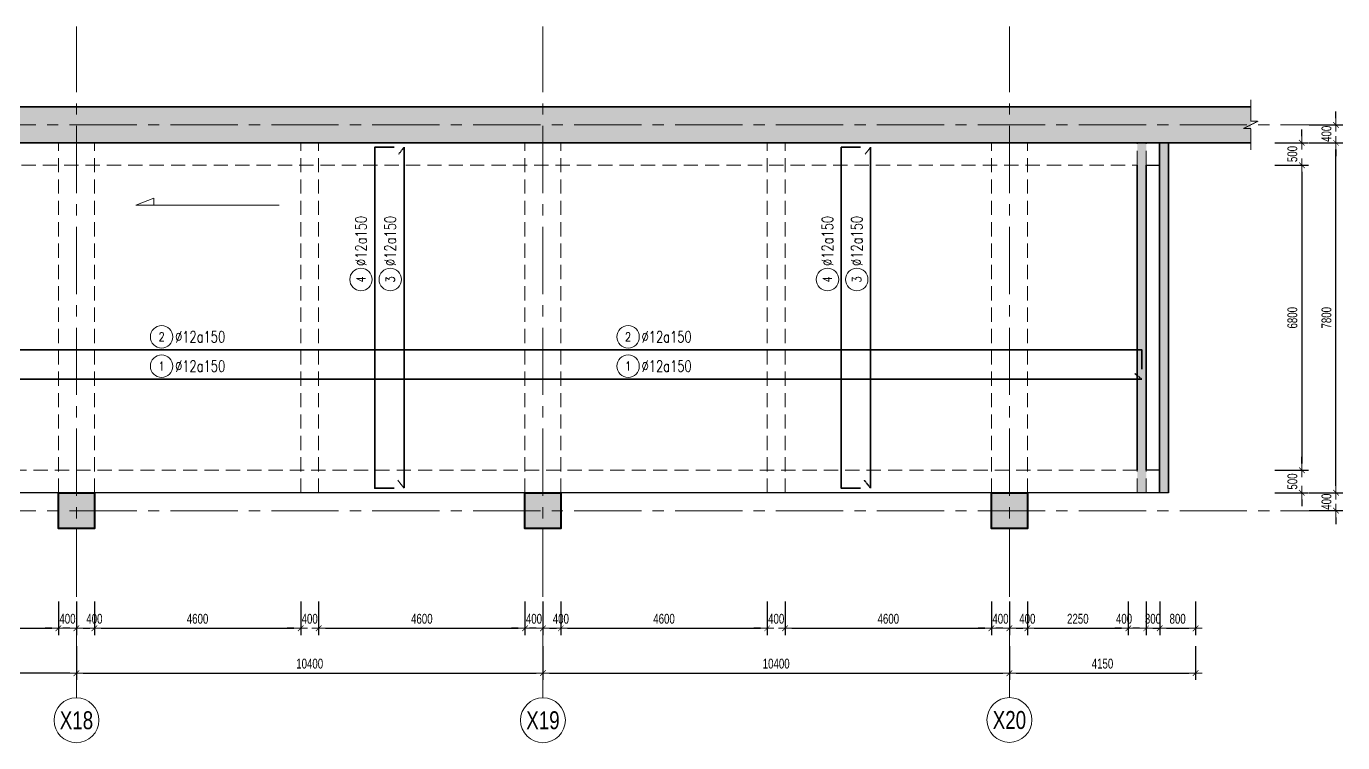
# Model space of a CAD drawing. Header units: millimetres. Extents: x -172050 to 1089997, y 452920 to 1051687.
# Drawn here: x 435068 to 464415, y 498538 to 514506 of the extents above; entities that cross this region are included whole.
import ezdxf
from ezdxf.enums import TextEntityAlignment as Align

# ---------------------------------------------------------------- set-up
doc = ezdxf.new("R2010")
doc.units = ezdxf.units.MM
doc.header["$MEASUREMENT"] = 0
for name, pattern in [('_DASH', [0.6, 0.4, -0.2]), ('CENTER2', [1.125, 0.75, -0.125, 0.125, -0.125]), ('HIDDEN2', [4.7625, 3.175, -1.5875]), ('POD_Grid$0$CENTER2', [1.125, 0.75, -0.125, 0.125, -0.125])]:
    doc.linetypes.add(name, pattern=pattern)
doc.layers.get('Defpoints').update_dxf_attribs({"color": 151, "lineweight": 9})
doc.layers.add('-L-A_OUTLINE', color=2, linetype='Continuous')
for name, color, linetype, lineweight in [('kata_thep - H', 4, 'Continuous', 35), ('NDC_S-COLUMN', 4, 'Continuous', 40), ('NDC_S_ANNO', 7, 'Continuous', 20), ('NDC_S_AXIS', 5, 'CENTER2', 13), ('NDC_S_BEAM', 3, 'HIDDEN2', 20), ('NDC_S_DIM', 1, 'Continuous', 15), ('NDC_S_HATCH COLUMN AND WALL', 251, 'Continuous', 13), ('NDC_S_HATCH MATERIAL', 8, 'Continuous', 13), ('NDC_S_SYMBOL', 1, 'Continuous', 15), ('NDC_S_TEXT SYMBOL', 7, 'Continuous', 20), ('NDC_S_VN TEXT', 7, 'Continuous', 20), ('OF_Diaphram wall$0$NDC_S_WALL', 6, 'Continuous', 35), ('POD_Grid$0$NDC_S_AXIS', 5, 'POD_Grid$0$CENTER2', 13)]:
    doc.layers.add(name, color=color, linetype=linetype, lineweight=lineweight)
doc.styles.add('NDC_ANNO', font='', dxfattribs={"width": 0.8})
doc.styles.add('NDC_DIM', font='', dxfattribs={"width": 0.75})
doc.styles.add('NDC_EN TXT', font='romans.shx', dxfattribs={"width": 0.8})
doc.styles.get('NDC_ANNO').set_extended_font_data('Dotum')
doc.styles.get('NDC_DIM').set_extended_font_data('Dotum')
doc.dimstyles.new('NDC_dim_100', dxfattribs={"dimscale": 100, "dimtxt": 2.2, "dimasz": 1.5, "dimexe": 1.5, "dimexo": 2.5, "dimgap": 1, "dimtad": 1, "dimdec": 0, "dimzin": 0, "dimdsep": 46, "dimtxsty": 'NDC_DIM', "dimblk": 'DIMMARK', "dimcen": 0.09, "dimdle": 1.2, "dimclrd": 1, "dimclre": 1, "dimclrt": 3, "dimadec": 0, "dimazin": 0, "dimtfac": 1, "dimtdec": 0, "dimtix": 1, "dimtofl": 0, "dimtmove": 0, "dimatfit": 3, "dimfxl": 6, "dimfxlon": 1, "dimtolj": 1, "dimtzin": 0, "dimarcsym": 0})

# ---------------------------------------------------------------- blocks, each defined once
blk = doc.blocks.new('cot')
at = {"layer": 'NDC_S_HATCH COLUMN AND WALL', "ltscale": 0.005}
h = blk.add_hatch(color=256, dxfattribs=at)
h.dxf.hatch_style = 1
h.paths.add_polyline_path([(-0.5, 0.5), (0.5, 0.5), (0.5, -0.5), (-0.5, -0.5)])
at = {"layer": 'NDC_S-COLUMN', "ltscale": 0.005}
blk.add_lwpolyline([(-0.5, 0.5), (0.5, 0.5), (0.5, -0.5), (-0.5, -0.5)], close=True, dxfattribs=at)
blk = doc.blocks.new('RAMP2')
at = {"layer": 'NDC_S_HATCH MATERIAL'}
h = blk.add_hatch(dxfattribs=at)
h.set_pattern_fill('BT-01', color=252, scale=30, style=0, pattern_type=2)
h.set_pattern_definition([(50, (-683920.63, 519462.13), (215.178055, -18.82564), [22.5, -247.5]), (355, (-683920.63, 519462.13), (-41.6254, 225.65764), [18, -198]), (100.4514, (-683902.7, 519460.56), (173.552815, 206.831863), [19.122057, -210.342634]), (46.1842, (-683920.63, 519522.13), (320.172315, -49.655704), [33.75, -371.25]), (96.6356, (-683893.95, 519518), (280.39881, 292.23536), [28.68309, -315.5139]), (351.1842, (-683920.63, 519522.13), (280.39858, 292.23558), [27, -297]), (21, (-683890.63, 519507.13), (179.072116, -120.785667), [22.5, -247.5]), (326, (-683890.63, 519507.13), (72.9946, 217.545014), [18, -198]), (71.4514, (-683875.7, 519497.06), (252.06679, 96.75915), [19.122057, -210.342634]), (37.5, (-683920.63, 519462.13), (3.6479566, 99.868156), [0, -195.6, 0, -201, 0, -198.75]), (7.5, (-683920.63, 519462.13), (78.920861, 118.323514), [0, -114.6, 0, -191.1, 0, -75.75]), (327.5, (-683987.53, 519462.13), (160.146731, -6.7664615), [0, -75, 0, -234, 0, -310.5]), (317.5, (-684017.53, 519462.13), (174.95585, 30.031495), [0, -97.5, 0, -155.4, 0, -220.5]), (45, (-683920.63, 519462.13), (-90.156115, 90.156115), []), (45, (-683920.63, 519498.88), (-90.156115, 90.156115), [])])
h.paths.add_polyline_path([(218414, 386969), (218414, 386649), (256468, 386649), (256468, 387449), (218414, 387449), (218414, 387129), (218574, 387129), (218254, 386969)])
at = {"layer": 'NDC_S_HATCH MATERIAL', "ltscale": 100}
h = blk.add_hatch(dxfattribs=at)
h.set_pattern_fill('BT-01', color=252, scale=30, style=0, pattern_type=2)
h.set_pattern_definition([(50, (-205895.6, -145220.12), (215.178055, -18.82564), [22.5, -247.5]), (355, (-205895.6, -145220.12), (-41.6254, 225.65764), [18, -198]), (100.4514, (-205877.66, -145221.69), (173.552815, 206.83186), [19.12206, -210.342634]), (46.1842, (-205895.6, -145160.12), (320.17231, -49.6557), [33.75, -371.25]), (96.6356, (-205868.9, -145164.26), (280.39881, 292.23536), [28.68309, -315.5139]), (351.1842, (-205895.6, -145160.12), (280.39858, 292.23558), [27, -297]), (21, (-205865.6, -145175.12), (179.072116, -120.785667), [22.5, -247.5]), (326, (-205865.6, -145175.12), (72.9946, 217.545014), [18, -198]), (71.4514, (-205850.67, -145185.19), (252.06679, 96.75915), [19.12206, -210.342634]), (37.5, (-205895.59, -145220.12), (3.647957, 99.868156), [0, -195.6, 0, -201, 0, -198.75]), (7.5, (-205895.59, -145220.12), (78.920861, 118.323514), [0, -114.6, 0, -191.1, 0, -75.75]), (327.5, (-205962.49, -145220.12), (160.146731, -6.7664615), [0, -75, 0, -234, 0, -310.5]), (317.5, (-205992.5, -145220.12), (174.95585, 30.031495), [0, -97.5, 0, -155.4, 0, -220.5]), (45, (-205895.59, -145220.12), (-90.156115, 90.156115), []), (45, (-205895.59, -145183.37), (-90.156115, 90.156115), [])])
h.paths.add_polyline_path([(254139, 386149), (254139, 386649), (253939, 386649), (253939, 386149), (253939, 379349), (253939, 378849), (254139, 378849), (254139, 379349)])
h = blk.add_hatch(dxfattribs=at)
h.set_pattern_fill('BT-01', color=252, scale=30, style=0, pattern_type=2)
h.set_pattern_definition([(50, (-205396.65, -145220.12), (215.178055, -18.82564), [22.5, -247.5]), (355, (-205396.65, -145220.12), (-41.6254, 225.65764), [18, -198]), (100.4514, (-205378.71, -145221.69), (173.552815, 206.83186), [19.12206, -210.342634]), (46.1842, (-205396.65, -145160.12), (320.17231, -49.6557), [33.75, -371.25]), (96.6356, (-205369.97, -145164.26), (280.39881, 292.23536), [28.68309, -315.5139]), (351.1842, (-205396.65, -145160.12), (280.39858, 292.23558), [27, -297]), (21, (-205366.65, -145175.12), (179.072116, -120.785667), [22.5, -247.5]), (326, (-205366.65, -145175.12), (72.9946, 217.545014), [18, -198]), (71.4514, (-205351.72, -145185.19), (252.06679, 96.75915), [19.12206, -210.342634]), (37.5, (-205396.65, -145220.12), (3.647957, 99.868156), [0, -195.6, 0, -201, 0, -198.75]), (7.5, (-205396.65, -145220.12), (78.920861, 118.323514), [0, -114.6, 0, -191.1, 0, -75.75]), (327.5, (-205463.55, -145220.12), (160.146731, -6.7664615), [0, -75, 0, -234, 0, -310.5]), (317.5, (-205493.55, -145220.12), (174.95585, 30.031495), [0, -97.5, 0, -155.4, 0, -220.5]), (45, (-205396.65, -145220.12), (-90.156115, 90.156115), []), (45, (-205396.65, -145183.37), (-90.156115, 90.156115), [])])
h.paths.add_polyline_path([(254638, 386149), (254638, 386649), (254438, 386649), (254438, 386149), (254438, 379349), (254438, 378849), (254638, 378849), (254638, 379349)])
at = {"layer": '-L-A_OUTLINE'}
for points in [[(219539, 386649), (254639, 386649), (254639, 378849), (219539, 378849)], [(254139, 386149), (254439, 386149), (254439, 379349), (254139, 379349)]]:
    blk.add_lwpolyline(points, close=True, dxfattribs=at)
at = {"layer": 'NDC_S_BEAM', "ltscale": 100}
for p, q in [((219539, 386649), (253939, 386649)), ((229889, 378849), (229889, 386649)), ((230689, 378849), (230689, 386649)), ((235289, 378849), (235289, 386649)), ((235689, 378849), (235689, 386649)), ((240289, 378849), (240289, 386649)), ((241089, 378849), (241089, 386649)), ((245689, 378849), (245689, 386649)), ((246089, 378849), (246089, 386649)), ((250689, 378849), (250689, 386649)), ((251489, 378849), (251489, 386649)), ((253939, 386149), (253939, 386649)), ((254139, 386149), (254139, 386649)), ((219539, 386149), (253939, 386149)), ((253939, 379349), (219539, 379349)), ((253939, 378849), (253939, 379349)), ((254139, 378849), (254139, 379349)), ((253939, 378849), (219539, 378849))]:
    blk.add_line(p, q, dxfattribs=at)
at = {"layer": 'NDC_S_BEAM', "ltscale": 200}
blk.add_line((254939, 386649), (256251, 386649), dxfattribs=at)
at = {"layer": 'NDC_S_BEAM'}
blk.add_lwpolyline([(256468, 387609), (256468, 387129), (256628, 387129), (256308, 386969), (256468, 386969), (256468, 386489)], dxfattribs=at)
at = {"layer": 'OF_Diaphram wall$0$NDC_S_WALL', "ltscale": 200}
for p, q in [((218414, 387449), (256469, 387449)), ((254439, 378849), (254439, 386649)), ((254639, 378849), (254639, 386649)), ((253939, 379349), (253939, 386149)), ((254139, 379349), (254139, 386149))]:
    blk.add_line(p, q, dxfattribs=at)
blk.add_lwpolyline([(256468, 386649), (218414, 386649)], dxfattribs=at)
at = {"layer": 'POD_Grid$0$NDC_S_AXIS', "ltscale": 2000}
for p, q in [((230289, 374278), (230289, 389245)), ((240689, 374278), (240689, 389245)), ((251089, 374278), (251089, 389245)), ((216635, 387049), (258124, 387049)), ((216635, 378449), (258124, 378449))]:
    blk.add_line(p, q, dxfattribs=at)
at = {"xscale": 800, "yscale": 800}
for p in [(230289, 378449), (240689, 378449), (251089, 378449)]:
    blk.add_blockref('cot', p, dxfattribs=at)
blk = doc.blocks.new('DIMMARK')
at = {"layer": 'NDC_S_DIM', "color": 1}
blk.add_line((-1.5, 0), (1, 0), dxfattribs=at)
at = {"layer": 'NDC_S_DIM', "color": 2, "const_width": 0.1}
blk.add_lwpolyline([(-0.42, -0.42), (0.42, 0.42)], dxfattribs=at)
blk = doc.blocks.new('*D267')
at = {"layer": 'Defpoints', "color": 0, "transparency": 16777216}
for p in [(436185, 503814), (446585, 503014), (446585, 500088)]:
    blk.add_point(p, dxfattribs=at)
at = {"layer": 'NDC_S_DIM', "color": 1, "lineweight": -2, "transparency": 16777216}
for p, q in [((436185, 500688), (436185, 499938)), ((446585, 500688), (446585, 499938)), ((436335, 500088), (446435, 500088))]:
    blk.add_line(p, q, dxfattribs=at)
at = {"layer": 'NDC_S_DIM', "color": 1, "lineweight": -2, "transparency": 16777216, "xscale": 150, "yscale": 150, "zscale": 150, "rotation": 180}
blk.add_blockref('DIMMARK', (436185, 500088), dxfattribs=at)
at = {"layer": 'NDC_S_DIM', "color": 1, "lineweight": -2, "transparency": 16777216, "xscale": 150, "yscale": 150, "zscale": 150}
blk.add_blockref('DIMMARK', (446585, 500088), dxfattribs=at)
at = {"layer": 'NDC_S_DIM', "color": 3, "transparency": 16777216, "insert": (441385, 500299), "char_height": 220, "attachment_point": 5, "style": 'NDC_DIM'}
blk.add_mtext('\\A1;10400', dxfattribs=at)
blk = doc.blocks.new('*D268')
at = {"layer": 'Defpoints', "color": 0, "transparency": 16777216}
for p in [(446585, 503014), (456985, 503014), (456985, 500088)]:
    blk.add_point(p, dxfattribs=at)
at = {"layer": 'NDC_S_DIM', "color": 1, "lineweight": -2, "transparency": 16777216}
for p, q in [((446585, 500688), (446585, 499938)), ((456985, 500688), (456985, 499938)), ((446735, 500088), (456835, 500088))]:
    blk.add_line(p, q, dxfattribs=at)
at = {"layer": 'NDC_S_DIM', "color": 1, "lineweight": -2, "transparency": 16777216, "xscale": 150, "yscale": 150, "zscale": 150, "rotation": 180}
blk.add_blockref('DIMMARK', (446585, 500088), dxfattribs=at)
at = {"layer": 'NDC_S_DIM', "color": 1, "lineweight": -2, "transparency": 16777216, "xscale": 150, "yscale": 150, "zscale": 150}
blk.add_blockref('DIMMARK', (456985, 500088), dxfattribs=at)
at = {"layer": 'NDC_S_DIM', "color": 3, "transparency": 16777216, "insert": (451785, 500299), "char_height": 220, "attachment_point": 5, "style": 'NDC_DIM'}
blk.add_mtext('\\A1;10400', dxfattribs=at)
blk = doc.blocks.new('*U165')
at = {"layer": 'NDC_S_SYMBOL'}
blk.add_line((0, 5), (0, 9), dxfattribs=at)
blk.add_circle((0, 0), 5, dxfattribs=at)
at = {"layer": 'NDC_S_TEXT SYMBOL', "color": 7, "style": 'NDC_ANNO', "width": 0.8}
blk.add_attdef('GRID', text='', height=4, dxfattribs=at).set_placement((0, 0), align=Align.MIDDLE)
blk = doc.blocks.new('*D286')
at = {"layer": 'Defpoints', "color": 0, "transparency": 16777216}
for p in [(436185, 503814), (425785, 503310), (425785, 500088)]:
    blk.add_point(p, dxfattribs=at)
at = {"layer": 'NDC_S_DIM', "color": 1, "lineweight": -2, "transparency": 16777216}
for p, q in [((425785, 500688), (425785, 499938)), ((436185, 500688), (436185, 499938)), ((436035, 500088), (425935, 500088))]:
    blk.add_line(p, q, dxfattribs=at)
at = {"layer": 'NDC_S_DIM', "color": 1, "lineweight": -2, "transparency": 16777216, "xscale": 150, "yscale": 150, "zscale": 150, "rotation": 180}
blk.add_blockref('DIMMARK', (425785, 500088), dxfattribs=at)
at = {"layer": 'NDC_S_DIM', "color": 1, "lineweight": -2, "transparency": 16777216, "xscale": 150, "yscale": 150, "zscale": 150}
blk.add_blockref('DIMMARK', (436185, 500088), dxfattribs=at)
at = {"layer": 'NDC_S_DIM', "color": 3, "transparency": 16777216, "insert": (430985, 500299), "char_height": 220, "attachment_point": 5, "style": 'NDC_DIM'}
blk.add_mtext('\\A1;10400', dxfattribs=at)
blk = doc.blocks.new('*D287')
at = {"layer": 'Defpoints', "color": 0, "transparency": 16777216}
for p in [(461135, 504110), (456985, 503014), (461135, 500088)]:
    blk.add_point(p, dxfattribs=at)
at = {"layer": 'NDC_S_DIM', "color": 1, "lineweight": -2, "transparency": 16777216}
for p, q in [((456985, 500688), (456985, 499938)), ((461135, 500688), (461135, 499938)), ((457135, 500088), (460985, 500088))]:
    blk.add_line(p, q, dxfattribs=at)
at = {"layer": 'NDC_S_DIM', "color": 1, "lineweight": -2, "transparency": 16777216, "xscale": 150, "yscale": 150, "zscale": 150, "rotation": 180}
blk.add_blockref('DIMMARK', (456985, 500088), dxfattribs=at)
at = {"layer": 'NDC_S_DIM', "color": 1, "lineweight": -2, "transparency": 16777216, "xscale": 150, "yscale": 150, "zscale": 150}
blk.add_blockref('DIMMARK', (461135, 500088), dxfattribs=at)
at = {"layer": 'NDC_S_DIM', "color": 3, "transparency": 16777216, "insert": (459060, 500299), "char_height": 220, "attachment_point": 5, "style": 'NDC_DIM'}
blk.add_mtext('\\A1;4150', dxfattribs=at)
blk = doc.blocks.new('*D269')
at = {"layer": 'Defpoints', "color": 0, "transparency": 16777216}
for p in [(431210, 504610), (435785, 504610), (435785, 501088)]:
    blk.add_point(p, dxfattribs=at)
at = {"layer": 'NDC_S_DIM', "color": 1, "lineweight": -2, "transparency": 16777216}
for p, q in [((431210, 501688), (431210, 500938)), ((435785, 501688), (435785, 500938)), ((431360, 501088), (435635, 501088))]:
    blk.add_line(p, q, dxfattribs=at)
at = {"layer": 'NDC_S_DIM', "color": 1, "lineweight": -2, "transparency": 16777216, "xscale": 150, "yscale": 150, "zscale": 150, "rotation": 180}
blk.add_blockref('DIMMARK', (431210, 501088), dxfattribs=at)
at = {"layer": 'NDC_S_DIM', "color": 1, "lineweight": -2, "transparency": 16777216, "xscale": 150, "yscale": 150, "zscale": 150}
blk.add_blockref('DIMMARK', (435785, 501088), dxfattribs=at)
at = {"layer": 'NDC_S_DIM', "color": 3, "transparency": 16777216, "insert": (433497, 501299), "char_height": 220, "attachment_point": 5, "style": 'NDC_DIM'}
blk.add_mtext('\\A1;4575', dxfattribs=at)
blk = doc.blocks.new('*D270')
at = {"layer": 'Defpoints', "color": 0, "transparency": 16777216}
for p in [(435785, 504610), (436185, 504610), (436185, 501088)]:
    blk.add_point(p, dxfattribs=at)
at = {"layer": 'NDC_S_DIM', "color": 1, "lineweight": -2, "transparency": 16777216}
for p, q in [((435785, 501688), (435785, 500938)), ((436185, 501688), (436185, 500938)), ((435635, 501088), (435485, 501088)), ((436335, 501088), (436485, 501088))]:
    blk.add_line(p, q, dxfattribs=at)
at = {"layer": 'NDC_S_DIM', "color": 1, "lineweight": -2, "transparency": 16777216, "xscale": 150, "yscale": 150, "zscale": 150}
blk.add_blockref('DIMMARK', (435785, 501088), dxfattribs=at)
at = {"layer": 'NDC_S_DIM', "color": 1, "lineweight": -2, "transparency": 16777216, "xscale": 150, "yscale": 150, "zscale": 150, "rotation": 180}
blk.add_blockref('DIMMARK', (436185, 501088), dxfattribs=at)
at = {"layer": 'NDC_S_DIM', "color": 3, "transparency": 16777216, "insert": (435985, 501299), "char_height": 220, "attachment_point": 5, "style": 'NDC_DIM'}
blk.add_mtext('\\A1;400', dxfattribs=at)
blk = doc.blocks.new('*D271')
at = {"layer": 'Defpoints', "color": 0, "transparency": 16777216}
for p in [(436185, 504610), (436585, 504610), (436585, 501088)]:
    blk.add_point(p, dxfattribs=at)
at = {"layer": 'NDC_S_DIM', "color": 1, "lineweight": -2, "transparency": 16777216}
for p, q in [((436185, 501688), (436185, 500938)), ((436585, 501688), (436585, 500938)), ((436035, 501088), (435885, 501088)), ((436735, 501088), (436885, 501088))]:
    blk.add_line(p, q, dxfattribs=at)
at = {"layer": 'NDC_S_DIM', "color": 1, "lineweight": -2, "transparency": 16777216, "xscale": 150, "yscale": 150, "zscale": 150}
blk.add_blockref('DIMMARK', (436185, 501088), dxfattribs=at)
at = {"layer": 'NDC_S_DIM', "color": 1, "lineweight": -2, "transparency": 16777216, "xscale": 150, "yscale": 150, "zscale": 150, "rotation": 180}
blk.add_blockref('DIMMARK', (436585, 501088), dxfattribs=at)
at = {"layer": 'NDC_S_DIM', "color": 3, "transparency": 16777216, "insert": (436585, 501299), "char_height": 220, "attachment_point": 5, "style": 'NDC_DIM'}
blk.add_mtext('\\A1;400', dxfattribs=at)
blk = doc.blocks.new('*D272')
at = {"layer": 'Defpoints', "color": 0, "transparency": 16777216}
for p in [(436585, 504610), (441185, 504610), (441185, 501088)]:
    blk.add_point(p, dxfattribs=at)
at = {"layer": 'NDC_S_DIM', "color": 1, "lineweight": -2, "transparency": 16777216}
for p, q in [((436585, 501688), (436585, 500938)), ((441185, 501688), (441185, 500938)), ((436735, 501088), (441035, 501088))]:
    blk.add_line(p, q, dxfattribs=at)
at = {"layer": 'NDC_S_DIM', "color": 1, "lineweight": -2, "transparency": 16777216, "xscale": 150, "yscale": 150, "zscale": 150, "rotation": 180}
blk.add_blockref('DIMMARK', (436585, 501088), dxfattribs=at)
at = {"layer": 'NDC_S_DIM', "color": 1, "lineweight": -2, "transparency": 16777216, "xscale": 150, "yscale": 150, "zscale": 150}
blk.add_blockref('DIMMARK', (441185, 501088), dxfattribs=at)
at = {"layer": 'NDC_S_DIM', "color": 3, "transparency": 16777216, "insert": (438885, 501299), "char_height": 220, "attachment_point": 5, "style": 'NDC_DIM'}
blk.add_mtext('\\A1;4600', dxfattribs=at)
blk = doc.blocks.new('*D273')
at = {"layer": 'Defpoints', "color": 0, "transparency": 16777216}
for p in [(441185, 504610), (441585, 504610), (441585, 501088)]:
    blk.add_point(p, dxfattribs=at)
at = {"layer": 'NDC_S_DIM', "color": 1, "lineweight": -2, "transparency": 16777216}
for p, q in [((441185, 501688), (441185, 500938)), ((441585, 501688), (441585, 500938)), ((441035, 501088), (440885, 501088)), ((441735, 501088), (441885, 501088))]:
    blk.add_line(p, q, dxfattribs=at)
at = {"layer": 'NDC_S_DIM', "color": 1, "lineweight": -2, "transparency": 16777216, "xscale": 150, "yscale": 150, "zscale": 150}
blk.add_blockref('DIMMARK', (441185, 501088), dxfattribs=at)
at = {"layer": 'NDC_S_DIM', "color": 1, "lineweight": -2, "transparency": 16777216, "xscale": 150, "yscale": 150, "zscale": 150, "rotation": 180}
blk.add_blockref('DIMMARK', (441585, 501088), dxfattribs=at)
at = {"layer": 'NDC_S_DIM', "color": 3, "transparency": 16777216, "insert": (441385, 501299), "char_height": 220, "attachment_point": 5, "style": 'NDC_DIM'}
blk.add_mtext('\\A1;400', dxfattribs=at)
blk = doc.blocks.new('*D274')
at = {"layer": 'Defpoints', "color": 0, "transparency": 16777216}
for p in [(441585, 504610), (446185, 504610), (446185, 501088)]:
    blk.add_point(p, dxfattribs=at)
at = {"layer": 'NDC_S_DIM', "color": 1, "lineweight": -2, "transparency": 16777216}
for p, q in [((441585, 501688), (441585, 500938)), ((446185, 501688), (446185, 500938)), ((441735, 501088), (446035, 501088))]:
    blk.add_line(p, q, dxfattribs=at)
at = {"layer": 'NDC_S_DIM', "color": 1, "lineweight": -2, "transparency": 16777216, "xscale": 150, "yscale": 150, "zscale": 150, "rotation": 180}
blk.add_blockref('DIMMARK', (441585, 501088), dxfattribs=at)
at = {"layer": 'NDC_S_DIM', "color": 1, "lineweight": -2, "transparency": 16777216, "xscale": 150, "yscale": 150, "zscale": 150}
blk.add_blockref('DIMMARK', (446185, 501088), dxfattribs=at)
at = {"layer": 'NDC_S_DIM', "color": 3, "transparency": 16777216, "insert": (443885, 501299), "char_height": 220, "attachment_point": 5, "style": 'NDC_DIM'}
blk.add_mtext('\\A1;4600', dxfattribs=at)
blk = doc.blocks.new('*D275')
at = {"layer": 'Defpoints', "color": 0, "transparency": 16777216}
for p in [(446185, 504610), (446585, 504610), (446585, 501088)]:
    blk.add_point(p, dxfattribs=at)
at = {"layer": 'NDC_S_DIM', "color": 1, "lineweight": -2, "transparency": 16777216}
for p, q in [((446185, 501688), (446185, 500938)), ((446585, 501688), (446585, 500938)), ((446035, 501088), (445885, 501088)), ((446735, 501088), (446885, 501088))]:
    blk.add_line(p, q, dxfattribs=at)
at = {"layer": 'NDC_S_DIM', "color": 1, "lineweight": -2, "transparency": 16777216, "xscale": 150, "yscale": 150, "zscale": 150}
blk.add_blockref('DIMMARK', (446185, 501088), dxfattribs=at)
at = {"layer": 'NDC_S_DIM', "color": 1, "lineweight": -2, "transparency": 16777216, "xscale": 150, "yscale": 150, "zscale": 150, "rotation": 180}
blk.add_blockref('DIMMARK', (446585, 501088), dxfattribs=at)
at = {"layer": 'NDC_S_DIM', "color": 3, "transparency": 16777216, "insert": (446385, 501299), "char_height": 220, "attachment_point": 5, "style": 'NDC_DIM'}
blk.add_mtext('\\A1;400', dxfattribs=at)
blk = doc.blocks.new('*D276')
at = {"layer": 'Defpoints', "color": 0, "transparency": 16777216}
for p in [(446585, 504610), (446985, 504610), (446985, 501088)]:
    blk.add_point(p, dxfattribs=at)
at = {"layer": 'NDC_S_DIM', "color": 1, "lineweight": -2, "transparency": 16777216}
for p, q in [((446585, 501688), (446585, 500938)), ((446985, 501688), (446985, 500938)), ((446435, 501088), (446285, 501088)), ((447135, 501088), (447285, 501088))]:
    blk.add_line(p, q, dxfattribs=at)
at = {"layer": 'NDC_S_DIM', "color": 1, "lineweight": -2, "transparency": 16777216, "xscale": 150, "yscale": 150, "zscale": 150}
blk.add_blockref('DIMMARK', (446585, 501088), dxfattribs=at)
at = {"layer": 'NDC_S_DIM', "color": 1, "lineweight": -2, "transparency": 16777216, "xscale": 150, "yscale": 150, "zscale": 150, "rotation": 180}
blk.add_blockref('DIMMARK', (446985, 501088), dxfattribs=at)
at = {"layer": 'NDC_S_DIM', "color": 3, "transparency": 16777216, "insert": (446985, 501299), "char_height": 220, "attachment_point": 5, "style": 'NDC_DIM'}
blk.add_mtext('\\A1;400', dxfattribs=at)
blk = doc.blocks.new('*D277')
at = {"layer": 'Defpoints', "color": 0, "transparency": 16777216}
for p in [(446985, 504610), (451585, 504610), (451585, 501088)]:
    blk.add_point(p, dxfattribs=at)
at = {"layer": 'NDC_S_DIM', "color": 1, "lineweight": -2, "transparency": 16777216}
for p, q in [((446985, 501688), (446985, 500938)), ((451585, 501688), (451585, 500938)), ((447135, 501088), (451435, 501088))]:
    blk.add_line(p, q, dxfattribs=at)
at = {"layer": 'NDC_S_DIM', "color": 1, "lineweight": -2, "transparency": 16777216, "xscale": 150, "yscale": 150, "zscale": 150, "rotation": 180}
blk.add_blockref('DIMMARK', (446985, 501088), dxfattribs=at)
at = {"layer": 'NDC_S_DIM', "color": 1, "lineweight": -2, "transparency": 16777216, "xscale": 150, "yscale": 150, "zscale": 150}
blk.add_blockref('DIMMARK', (451585, 501088), dxfattribs=at)
at = {"layer": 'NDC_S_DIM', "color": 3, "transparency": 16777216, "insert": (449285, 501299), "char_height": 220, "attachment_point": 5, "style": 'NDC_DIM'}
blk.add_mtext('\\A1;4600', dxfattribs=at)
blk = doc.blocks.new('*D278')
at = {"layer": 'Defpoints', "color": 0, "transparency": 16777216}
for p in [(451585, 504610), (451985, 504610), (451985, 501088)]:
    blk.add_point(p, dxfattribs=at)
at = {"layer": 'NDC_S_DIM', "color": 1, "lineweight": -2, "transparency": 16777216}
for p, q in [((451585, 501688), (451585, 500938)), ((451985, 501688), (451985, 500938)), ((451435, 501088), (451285, 501088)), ((452135, 501088), (452285, 501088))]:
    blk.add_line(p, q, dxfattribs=at)
at = {"layer": 'NDC_S_DIM', "color": 1, "lineweight": -2, "transparency": 16777216, "xscale": 150, "yscale": 150, "zscale": 150}
blk.add_blockref('DIMMARK', (451585, 501088), dxfattribs=at)
at = {"layer": 'NDC_S_DIM', "color": 1, "lineweight": -2, "transparency": 16777216, "xscale": 150, "yscale": 150, "zscale": 150, "rotation": 180}
blk.add_blockref('DIMMARK', (451985, 501088), dxfattribs=at)
at = {"layer": 'NDC_S_DIM', "color": 3, "transparency": 16777216, "insert": (451785, 501299), "char_height": 220, "attachment_point": 5, "style": 'NDC_DIM'}
blk.add_mtext('\\A1;400', dxfattribs=at)
blk = doc.blocks.new('*D279')
at = {"layer": 'Defpoints', "color": 0, "transparency": 16777216}
for p in [(451985, 504610), (456585, 504610), (456585, 501088)]:
    blk.add_point(p, dxfattribs=at)
at = {"layer": 'NDC_S_DIM', "color": 1, "lineweight": -2, "transparency": 16777216}
for p, q in [((451985, 501688), (451985, 500938)), ((456585, 501688), (456585, 500938)), ((452135, 501088), (456435, 501088))]:
    blk.add_line(p, q, dxfattribs=at)
at = {"layer": 'NDC_S_DIM', "color": 1, "lineweight": -2, "transparency": 16777216, "xscale": 150, "yscale": 150, "zscale": 150, "rotation": 180}
blk.add_blockref('DIMMARK', (451985, 501088), dxfattribs=at)
at = {"layer": 'NDC_S_DIM', "color": 1, "lineweight": -2, "transparency": 16777216, "xscale": 150, "yscale": 150, "zscale": 150}
blk.add_blockref('DIMMARK', (456585, 501088), dxfattribs=at)
at = {"layer": 'NDC_S_DIM', "color": 3, "transparency": 16777216, "insert": (454285, 501299), "char_height": 220, "attachment_point": 5, "style": 'NDC_DIM'}
blk.add_mtext('\\A1;4600', dxfattribs=at)
blk = doc.blocks.new('*D280')
at = {"layer": 'Defpoints', "color": 0, "transparency": 16777216}
for p in [(456585, 504610), (456985, 504610), (456985, 501088)]:
    blk.add_point(p, dxfattribs=at)
at = {"layer": 'NDC_S_DIM', "color": 1, "lineweight": -2, "transparency": 16777216}
for p, q in [((456585, 501688), (456585, 500938)), ((456985, 501688), (456985, 500938)), ((456435, 501088), (456285, 501088)), ((457135, 501088), (457285, 501088))]:
    blk.add_line(p, q, dxfattribs=at)
at = {"layer": 'NDC_S_DIM', "color": 1, "lineweight": -2, "transparency": 16777216, "xscale": 150, "yscale": 150, "zscale": 150}
blk.add_blockref('DIMMARK', (456585, 501088), dxfattribs=at)
at = {"layer": 'NDC_S_DIM', "color": 1, "lineweight": -2, "transparency": 16777216, "xscale": 150, "yscale": 150, "zscale": 150, "rotation": 180}
blk.add_blockref('DIMMARK', (456985, 501088), dxfattribs=at)
at = {"layer": 'NDC_S_DIM', "color": 3, "transparency": 16777216, "insert": (456785, 501299), "char_height": 220, "attachment_point": 5, "style": 'NDC_DIM'}
blk.add_mtext('\\A1;400', dxfattribs=at)
blk = doc.blocks.new('*D281')
at = {"layer": 'Defpoints', "color": 0, "transparency": 16777216}
for p in [(456985, 504610), (457385, 504610), (457385, 501088)]:
    blk.add_point(p, dxfattribs=at)
at = {"layer": 'NDC_S_DIM', "color": 1, "lineweight": -2, "transparency": 16777216}
for p, q in [((456985, 501688), (456985, 500938)), ((457385, 501688), (457385, 500938)), ((456835, 501088), (456685, 501088)), ((457535, 501088), (457685, 501088))]:
    blk.add_line(p, q, dxfattribs=at)
at = {"layer": 'NDC_S_DIM', "color": 1, "lineweight": -2, "transparency": 16777216, "xscale": 150, "yscale": 150, "zscale": 150}
blk.add_blockref('DIMMARK', (456985, 501088), dxfattribs=at)
at = {"layer": 'NDC_S_DIM', "color": 1, "lineweight": -2, "transparency": 16777216, "xscale": 150, "yscale": 150, "zscale": 150, "rotation": 180}
blk.add_blockref('DIMMARK', (457385, 501088), dxfattribs=at)
at = {"layer": 'NDC_S_DIM', "color": 3, "transparency": 16777216, "insert": (457385, 501299), "char_height": 220, "attachment_point": 5, "style": 'NDC_DIM'}
blk.add_mtext('\\A1;400', dxfattribs=at)
blk = doc.blocks.new('*D282')
at = {"layer": 'Defpoints', "color": 0, "transparency": 16777216}
for p in [(457385, 504610), (459635, 504610), (459635, 501088)]:
    blk.add_point(p, dxfattribs=at)
at = {"layer": 'NDC_S_DIM', "color": 1, "lineweight": -2, "transparency": 16777216}
for p, q in [((457385, 501688), (457385, 500938)), ((459635, 501688), (459635, 500938)), ((457535, 501088), (459485, 501088))]:
    blk.add_line(p, q, dxfattribs=at)
at = {"layer": 'NDC_S_DIM', "color": 1, "lineweight": -2, "transparency": 16777216, "xscale": 150, "yscale": 150, "zscale": 150, "rotation": 180}
blk.add_blockref('DIMMARK', (457385, 501088), dxfattribs=at)
at = {"layer": 'NDC_S_DIM', "color": 1, "lineweight": -2, "transparency": 16777216, "xscale": 150, "yscale": 150, "zscale": 150}
blk.add_blockref('DIMMARK', (459635, 501088), dxfattribs=at)
at = {"layer": 'NDC_S_DIM', "color": 3, "transparency": 16777216, "insert": (458510, 501299), "char_height": 220, "attachment_point": 5, "style": 'NDC_DIM'}
blk.add_mtext('\\A1;2250', dxfattribs=at)
blk = doc.blocks.new('*D283')
at = {"layer": 'Defpoints', "color": 0, "transparency": 16777216}
for p in [(459635, 504610), (460035, 504610), (460035, 501088)]:
    blk.add_point(p, dxfattribs=at)
at = {"layer": 'NDC_S_DIM', "color": 1, "lineweight": -2, "transparency": 16777216}
for p, q in [((459635, 501688), (459635, 500938)), ((460035, 501688), (460035, 500938)), ((459485, 501088), (459335, 501088)), ((460185, 501088), (460335, 501088))]:
    blk.add_line(p, q, dxfattribs=at)
at = {"layer": 'NDC_S_DIM', "color": 1, "lineweight": -2, "transparency": 16777216, "xscale": 150, "yscale": 150, "zscale": 150}
blk.add_blockref('DIMMARK', (459635, 501088), dxfattribs=at)
at = {"layer": 'NDC_S_DIM', "color": 1, "lineweight": -2, "transparency": 16777216, "xscale": 150, "yscale": 150, "zscale": 150, "rotation": 180}
blk.add_blockref('DIMMARK', (460035, 501088), dxfattribs=at)
at = {"layer": 'NDC_S_DIM', "color": 3, "transparency": 16777216, "insert": (459540, 501299), "char_height": 220, "attachment_point": 5, "style": 'NDC_DIM'}
blk.add_mtext('\\A1;400', dxfattribs=at)
blk = doc.blocks.new('*D284')
at = {"layer": 'Defpoints', "color": 0, "transparency": 16777216}
for p in [(460035, 504610), (460335, 504610), (460335, 501088)]:
    blk.add_point(p, dxfattribs=at)
at = {"layer": 'NDC_S_DIM', "color": 1, "lineweight": -2, "transparency": 16777216}
for p, q in [((460035, 501688), (460035, 500938)), ((460335, 501688), (460335, 500938)), ((459885, 501088), (459735, 501088)), ((460485, 501088), (460635, 501088))]:
    blk.add_line(p, q, dxfattribs=at)
at = {"layer": 'NDC_S_DIM', "color": 1, "lineweight": -2, "transparency": 16777216, "xscale": 150, "yscale": 150, "zscale": 150}
blk.add_blockref('DIMMARK', (460035, 501088), dxfattribs=at)
at = {"layer": 'NDC_S_DIM', "color": 1, "lineweight": -2, "transparency": 16777216, "xscale": 150, "yscale": 150, "zscale": 150, "rotation": 180}
blk.add_blockref('DIMMARK', (460335, 501088), dxfattribs=at)
at = {"layer": 'NDC_S_DIM', "color": 3, "transparency": 16777216, "insert": (460185, 501299), "char_height": 220, "attachment_point": 5, "style": 'NDC_DIM'}
blk.add_mtext('\\A1;300', dxfattribs=at)
blk = doc.blocks.new('*D285')
at = {"layer": 'Defpoints', "color": 0, "transparency": 16777216}
for p in [(460335, 504610), (461135, 504610), (461135, 501088)]:
    blk.add_point(p, dxfattribs=at)
at = {"layer": 'NDC_S_DIM', "color": 1, "lineweight": -2, "transparency": 16777216}
for p, q in [((460335, 501688), (460335, 500938)), ((461135, 501688), (461135, 500938)), ((460485, 501088), (460985, 501088))]:
    blk.add_line(p, q, dxfattribs=at)
at = {"layer": 'NDC_S_DIM', "color": 1, "lineweight": -2, "transparency": 16777216, "xscale": 150, "yscale": 150, "zscale": 150, "rotation": 180}
blk.add_blockref('DIMMARK', (460335, 501088), dxfattribs=at)
at = {"layer": 'NDC_S_DIM', "color": 1, "lineweight": -2, "transparency": 16777216, "xscale": 150, "yscale": 150, "zscale": 150}
blk.add_blockref('DIMMARK', (461135, 501088), dxfattribs=at)
at = {"layer": 'NDC_S_DIM', "color": 3, "transparency": 16777216, "insert": (460735, 501299), "char_height": 220, "attachment_point": 5, "style": 'NDC_DIM'}
blk.add_mtext('\\A1;800', dxfattribs=at)
blk = doc.blocks.new('*D261')
at = {"layer": 'Defpoints', "color": 0, "transparency": 16777216}
for p in [(461135, 511910), (460335, 511410), (463504, 511410)]:
    blk.add_point(p, dxfattribs=at)
at = {"layer": 'NDC_S_DIM', "color": 1, "lineweight": -2, "transparency": 16777216}
for p, q in [((463504, 512060), (463504, 512210)), ((462904, 511910), (463654, 511910)), ((462904, 511410), (463654, 511410)), ((463504, 511260), (463504, 511110))]:
    blk.add_line(p, q, dxfattribs=at)
at = {"layer": 'NDC_S_DIM', "color": 1, "lineweight": -2, "transparency": 16777216, "xscale": 150, "yscale": 150, "zscale": 150}
for p, rotation in [((463504, 511910), 270), ((463504, 511410), 90)]:
    blk.add_blockref('DIMMARK', p, dxfattribs=dict(at, rotation=rotation))
at = {"layer": 'NDC_S_DIM', "color": 3, "transparency": 16777216, "insert": (463294, 511660), "char_height": 220, "attachment_point": 5, "rotation": 90, "style": 'NDC_DIM'}
blk.add_mtext('\\A1;500', dxfattribs=at)
blk = doc.blocks.new('*D262')
at = {"layer": 'Defpoints', "color": 0, "transparency": 16777216}
for p in [(460335, 511410), (460335, 504610), (463504, 504610)]:
    blk.add_point(p, dxfattribs=at)
at = {"layer": 'NDC_S_DIM', "color": 1, "lineweight": -2, "transparency": 16777216}
for p, q in [((462904, 511410), (463654, 511410)), ((463504, 511260), (463504, 504760)), ((462904, 504610), (463654, 504610))]:
    blk.add_line(p, q, dxfattribs=at)
at = {"layer": 'NDC_S_DIM', "color": 1, "lineweight": -2, "transparency": 16777216, "xscale": 150, "yscale": 150, "zscale": 150}
for p, rotation in [((463504, 511410), 90), ((463504, 504610), 270)]:
    blk.add_blockref('DIMMARK', p, dxfattribs=dict(at, rotation=rotation))
at = {"layer": 'NDC_S_DIM', "color": 3, "transparency": 16777216, "insert": (463294, 508010), "char_height": 220, "attachment_point": 5, "rotation": 90, "style": 'NDC_DIM'}
blk.add_mtext('\\A1;6800', dxfattribs=at)
blk = doc.blocks.new('*D263')
at = {"layer": 'Defpoints', "color": 0, "transparency": 16777216}
for p in [(460335, 504610), (460335, 504110), (463504, 504110)]:
    blk.add_point(p, dxfattribs=at)
at = {"layer": 'NDC_S_DIM', "color": 1, "lineweight": -2, "transparency": 16777216}
for p, q in [((463504, 504760), (463504, 504910)), ((462904, 504610), (463654, 504610)), ((462904, 504110), (463654, 504110)), ((463504, 503960), (463504, 503810))]:
    blk.add_line(p, q, dxfattribs=at)
at = {"layer": 'NDC_S_DIM', "color": 1, "lineweight": -2, "transparency": 16777216, "xscale": 150, "yscale": 150, "zscale": 150}
for p, rotation in [((463504, 504610), 270), ((463504, 504110), 90)]:
    blk.add_blockref('DIMMARK', p, dxfattribs=dict(at, rotation=rotation))
at = {"layer": 'NDC_S_DIM', "color": 3, "transparency": 16777216, "insert": (463294, 504360), "char_height": 220, "attachment_point": 5, "rotation": 90, "style": 'NDC_DIM'}
blk.add_mtext('\\A1;500', dxfattribs=at)
blk = doc.blocks.new('*D264')
at = {"layer": 'Defpoints', "color": 0, "transparency": 16777216}
for p in [(460991, 504110), (464265, 504110), (460991, 503710)]:
    blk.add_point(p, dxfattribs=at)
at = {"layer": 'NDC_S_DIM', "color": 1, "lineweight": -2, "transparency": 16777216}
for p, q in [((464265, 504260), (464265, 504410)), ((463665, 504110), (464415, 504110)), ((463665, 503710), (464415, 503710)), ((464265, 503560), (464265, 503410))]:
    blk.add_line(p, q, dxfattribs=at)
at = {"layer": 'NDC_S_DIM', "color": 1, "lineweight": -2, "transparency": 16777216, "xscale": 150, "yscale": 150, "zscale": 150}
for p, rotation in [((464265, 504110), 270), ((464265, 503710), 90)]:
    blk.add_blockref('DIMMARK', p, dxfattribs=dict(at, rotation=rotation))
at = {"layer": 'NDC_S_DIM', "color": 3, "transparency": 16777216, "insert": (464054, 503910), "char_height": 220, "attachment_point": 5, "rotation": 90, "style": 'NDC_DIM'}
blk.add_mtext('\\A1;400', dxfattribs=at)
blk = doc.blocks.new('*D265')
at = {"layer": 'Defpoints', "color": 0, "transparency": 16777216}
for p in [(461135, 511910), (464265, 511910), (460991, 504110)]:
    blk.add_point(p, dxfattribs=at)
at = {"layer": 'NDC_S_DIM', "color": 1, "lineweight": -2, "transparency": 16777216}
for p, q in [((463665, 511910), (464415, 511910)), ((464265, 504260), (464265, 511760)), ((463665, 504110), (464415, 504110))]:
    blk.add_line(p, q, dxfattribs=at)
at = {"layer": 'NDC_S_DIM', "color": 1, "lineweight": -2, "transparency": 16777216, "xscale": 150, "yscale": 150, "zscale": 150}
for p, rotation in [((464265, 511910), 90), ((464265, 504110), 270)]:
    blk.add_blockref('DIMMARK', p, dxfattribs=dict(at, rotation=rotation))
at = {"layer": 'NDC_S_DIM', "color": 3, "transparency": 16777216, "insert": (464054, 508010), "char_height": 220, "attachment_point": 5, "rotation": 90, "style": 'NDC_DIM'}
blk.add_mtext('\\A1;7800', dxfattribs=at)
blk = doc.blocks.new('*D266')
at = {"layer": 'Defpoints', "color": 0, "transparency": 16777216}
for p in [(461493, 512310), (464265, 512310), (461135, 511910)]:
    blk.add_point(p, dxfattribs=at)
at = {"layer": 'NDC_S_DIM', "color": 1, "lineweight": -2, "transparency": 16777216}
for p, q in [((464265, 512460), (464265, 512610)), ((463665, 512310), (464415, 512310)), ((463665, 511910), (464415, 511910)), ((464265, 511760), (464265, 511610))]:
    blk.add_line(p, q, dxfattribs=at)
at = {"layer": 'NDC_S_DIM', "color": 1, "lineweight": -2, "transparency": 16777216, "xscale": 150, "yscale": 150, "zscale": 150}
for p, rotation in [((464265, 512310), 270), ((464265, 511910), 90)]:
    blk.add_blockref('DIMMARK', p, dxfattribs=dict(at, rotation=rotation))
at = {"layer": 'NDC_S_DIM', "color": 3, "transparency": 16777216, "insert": (464054, 512110), "char_height": 220, "attachment_point": 5, "rotation": 90, "style": 'NDC_DIM'}
blk.add_mtext('\\A1;400', dxfattribs=at)
blk = doc.blocks.new('*U222')
blk.add_circle((-2.5, 0), 2.5)
at = {"layer": 'NDC_S_VN TEXT', "color": 7, "style": 'NDC_EN TXT', "width": 0.8}
blk.add_attdef('SH2', text='', height=2, dxfattribs=at).set_placement((-2.5, 0), align=Align.MIDDLE)
at = {"layer": 'NDC_S_VN TEXT', "color": 3, "style": 'NDC_EN TXT', "width": 0.75}
blk.add_attdef('DKKC1', (0.5, -1.25), '', height=2.5, dxfattribs=at)

msp = doc.modelspace()

# ---------------------------------------------------------------- linework, layer by layer
at = {"layer": 'kata_thep - H', "color": 4}
for points in [[(443265.3, 504209.3), (442837, 504209.3), (442837, 511809.3), (443265.3, 511809.3)], [(453665.3, 504209.3), (453237, 504209.3), (453237, 511809.3), (453665.3, 511809.3)], [(426135, 506867.8), (426135, 507296.1), (459935, 507296.1), (459935, 506867.8)]]:
    msp.add_lwpolyline(points, dxfattribs=at)
at = {"layer": 'kata_thep - H', "color": 4, "linetype": '_DASH', "ltscale": 20}
for points in [[(443369.4, 511658.8), (443489.6, 511809.3), (443489.6, 504209.3), (443352.3, 504387.2)], [(453769.4, 511658.8), (453889.6, 511809.3), (453889.6, 504209.3), (453752.3, 504387.2)], [(459784.5, 506763.8), (459935, 506643.5), (426135, 506643.5), (426312.8, 506780.8)]]:
    msp.add_lwpolyline(points, dxfattribs=at)
at = {"layer": 'NDC_S_ANNO'}
msp.add_lwpolyline([(437910.1, 510522.5), (437910.1, 510672.5), (437510.1, 510522.5), (440701.3, 510522.5)], dxfattribs=at)

# ---------------------------------------------------------------- block references
at = {"layer": 'NDC_S_AXIS', "xscale": 100, "yscale": 100, "zscale": 100}
for p, values in [((436185, 499038.4), {'GRID': 'X18'}), ((446585, 499038.4), {'GRID': 'X19'}), ((456985, 499044.3), {'GRID': 'X20'})]:
    msp.add_blockref('*U165', p, dxfattribs=at).add_auto_attribs(values)
at = {"layer": 'NDC_S_BEAM'}
msp.add_blockref('RAMP2', (205895.6, 125260.8), dxfattribs=at)
at = {"layer": 'NDC_S_VN TEXT', "xscale": 100, "yscale": 100, "zscale": 100, "rotation": 90}
for p, values in [((442528.7, 509113.5), {'SH2': '4', 'DKKC1': '%%C12a150'}), ((443181.3, 509113.5), {'SH2': '3', 'DKKC1': '%%C12a150'}), ((452928.7, 509113.5), {'SH2': '4', 'DKKC1': '%%C12a150'}), ((453581.3, 509113.5), {'SH2': '3', 'DKKC1': '%%C12a150'})]:
    msp.add_blockref('*U222', p, dxfattribs=at).add_auto_attribs(values)
at = {"layer": 'NDC_S_VN TEXT', "xscale": 100, "yscale": 100, "zscale": 100}
for p, values in [((438334, 507584.7), {'SH2': '2', 'DKKC1': '%%C12a150'}), ((448734, 507584.7), {'SH2': '2', 'DKKC1': '%%C12a150'}), ((438334, 506932.1), {'SH2': '1', 'DKKC1': '%%C12a150'}), ((448734, 506932.1), {'SH2': '1', 'DKKC1': '%%C12a150'})]:
    msp.add_blockref('*U222', p, dxfattribs=at).add_auto_attribs(values)

# ---------------------------------------------------------------- dimensions: what is measured, and where the dimension line sits
at = {"layer": 'NDC_S_DIM'}
for base, p1, p2, picture, middle in [((464264.6, 512309.8), (461135, 511909.8), (461492.7, 512309.8), '*D266', (464054.5, 512109.8)), ((464264.6, 511909.8), (460990.7, 504109.8), (461135, 511909.8), '*D265', (464054.5, 508009.8)), ((463504.3, 504609.8), (460335, 511409.8), (460335, 504609.8), '*D262', (463294.1, 508009.8)), ((463504.3, 504109.8), (460335, 504609.8), (460335, 504109.8), '*D263', (463294.1, 504359.8))]:
    dim = msp.add_linear_dim(base=base, p1=p1, p2=p2, angle=90, dimstyle='NDC_dim_100', override={"dimtmove": 1}, dxfattribs=at)
    dim.commit()
    dim.dimension.update_dxf_attribs({"geometry": picture, "text_midpoint": middle})
for base, p1, p2, picture, middle in [((463504.3, 511409.8), (461135, 511909.8), (460335, 511409.8), '*D261', (463294.1, 511659.8)), ((464264.6, 504109.8), (460990.7, 503709.8), (460990.7, 504109.8), '*D264', (464054.5, 503909.8))]:
    dim = msp.add_linear_dim(base=base, p1=p1, p2=p2, angle=90, dimstyle='NDC_dim_100', dxfattribs=at)
    dim.commit()
    dim.dimension.update_dxf_attribs({"geometry": picture, "text_midpoint": middle})
for base, p1, p2, picture, middle in [((435785, 501088.4), (431210, 504609.8), (435785, 504609.8), '*D269', (433497.5, 501298.6)), ((436185, 501088.4), (435785, 504609.8), (436185, 504609.8), '*D270', (435985, 501298.6)), ((441185, 501088.4), (436585, 504609.8), (441185, 504609.8), '*D272', (438885, 501298.6)), ((441585, 501088.4), (441185, 504609.8), (441585, 504609.8), '*D273', (441385, 501298.6)), ((446185, 501088.4), (441585, 504609.8), (446185, 504609.8), '*D274', (443885, 501298.6)), ((446585, 501088.4), (446185, 504609.8), (446585, 504609.8), '*D275', (446385, 501298.6)), ((451585, 501088.4), (446985, 504609.8), (451585, 504609.8), '*D277', (449285, 501298.6)), ((451985, 501088.4), (451585, 504609.8), (451985, 504609.8), '*D278', (451785, 501298.6)), ((456585, 501088.4), (451985, 504609.8), (456585, 504609.8), '*D279', (454285, 501298.6)), ((456985, 501088.4), (456585, 504609.8), (456985, 504609.8), '*D280', (456785, 501298.6)), ((459635, 501088.4), (457385, 504609.8), (459635, 504609.8), '*D282', (458510, 501298.6)), ((460335, 501088.4), (460035, 504609.8), (460335, 504609.8), '*D284', (460185, 501298.6)), ((461135, 501088.4), (460335, 504609.8), (461135, 504609.8), '*D285', (460735, 501298.6)), ((461135, 500088.4), (456985, 503013.6), (461135, 504109.8), '*D287', (459060, 500298.6)), ((425785, 500088.4), (436185, 503813.6), (425785, 503309.8), '*D286', (430985, 500298.6)), ((446585, 500088.4), (436185, 503813.6), (446585, 503013.6), '*D267', (441385, 500298.6)), ((456985, 500088.4), (446585, 503013.6), (456985, 503013.6), '*D268', (451785, 500298.6))]:
    dim = msp.add_linear_dim(base=base, p1=p1, p2=p2, dimstyle='NDC_dim_100', override={"dimtmove": 1}, dxfattribs=at)
    dim.commit()
    dim.dimension.update_dxf_attribs({"geometry": picture, "text_midpoint": middle})
for base, p1, p2, picture, middle in [((436585, 501088.4), (436185, 504609.8), (436585, 504609.8), '*D271', (436585, 501088.4)), ((446985, 501088.4), (446585, 504609.8), (446985, 504609.8), '*D276', (446985, 501088.4)), ((457385, 501088.4), (456985, 504609.8), (457385, 504609.8), '*D281', (457385, 501088.4)), ((460035, 501088.4), (459635, 504609.8), (460035, 504609.8), '*D283', (459540.5, 501088.4))]:
    dim = msp.add_linear_dim(base=base, p1=p1, p2=p2, dimstyle='NDC_dim_100', override={"dimtmove": 1}, dxfattribs=at)
    dim.commit()
    dim.dimension.update_dxf_attribs({"geometry": picture, "text_midpoint": middle, "dimtype": 160})

doc.saveas('drawing.dxf')
